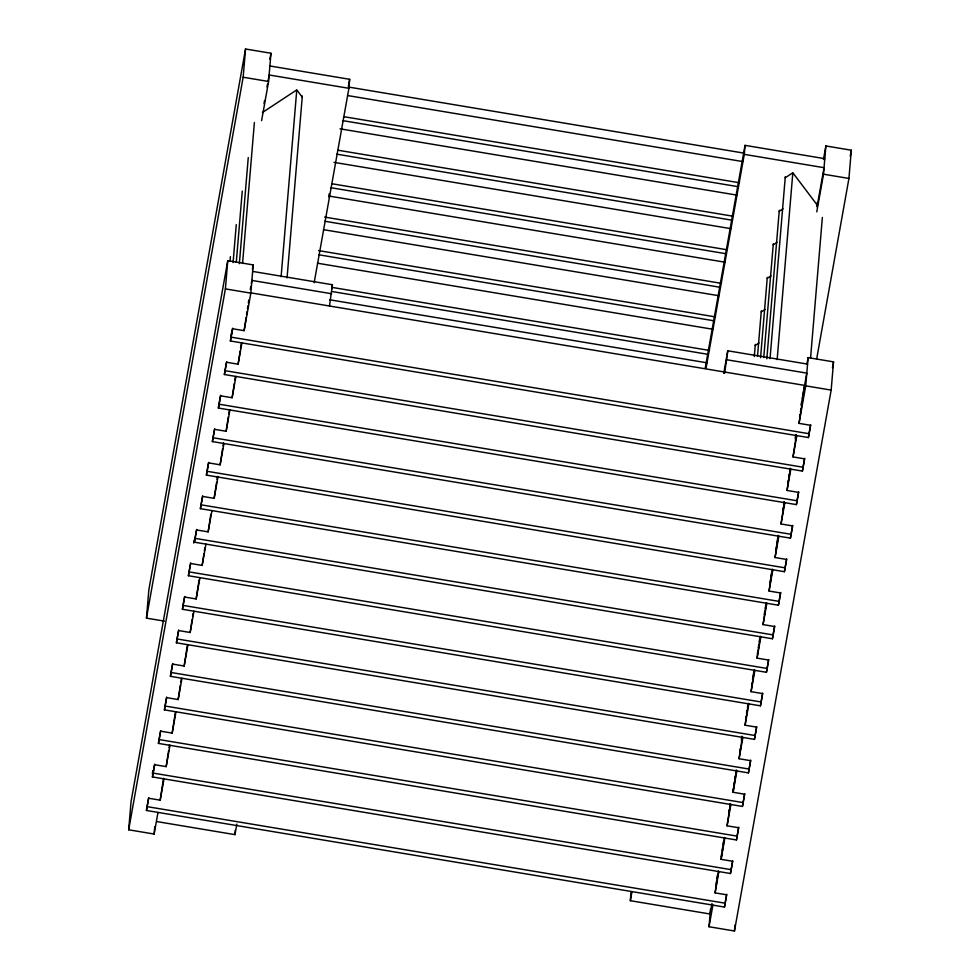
<?xml version="1.0" encoding="UTF-8"?>
<svg xmlns="http://www.w3.org/2000/svg" width="980" height="980" viewBox="0 0 980 980"><rect width="100%" height="100%" fill="white"/><g stroke="black" fill="none" stroke-linecap="round" stroke-linejoin="round"><path stroke-width="1.47" d="M157.988 812.408L154.13 834.041L128.686 829.791L131.063 801.554L227.764 260.656L253.195 264.906L250.831 293.143L244.118 330.664L232.554 328.741L230.374 340.979L808.39 437.546L810.668 424.769M164.419 621.136L146.461 618.135L148.838 589.899L245.539 49L270.97 53.251L268.594 81.487L261.599 120.663M154.13 834.041L154.754 826.618M128.686 829.791L225.388 288.892L227.764 260.656M146.461 618.135L243.163 77.236L245.539 49M230.018 261.231L230.398 256.674M233.093 262.554L236.266 224.653M236.278 262.358L242.268 191.125M239.353 263.681L248.259 157.584M242.55 263.485L254.384 122.537M281.101 276.764L296.744 90.344M156.702 821.558L234.967 834.642L235.335 830.134M287.054 277.916L302.318 96.04M329.513 305.797L332.416 284.739L252.656 271.411M314.163 282.669L348.917 88.31L349.664 79.306L269.904 65.979M711.982 903.474L710.096 914.022L630.336 900.694L631.083 891.69M724.612 373.356L727.785 350.791L807.557 364.119M706.029 368.309L744.286 154.362L745.033 145.358L824.805 158.686M754.294 356.536L755.311 344.409M807.03 363.641L808.108 357.614L833.539 361.865L831.163 390.101L734.461 931L709.03 926.749L710.524 908.913M757.491 356.34L761.313 310.868M760.566 357.663L767.303 277.34M763.751 357.467L773.306 243.8M766.826 358.79L779.296 210.259M770.023 358.607L785.298 176.731M777.14 359.635L792.795 173.215M734.461 931L734.963 925.059M785.201 177.784L792.832 172.762L817.345 205.212L817.577 202.493M808.39 437.546L810.583 425.308L799.019 423.372L805.732 385.851L808.108 357.614M816.769 211.864L823.506 174.195L825.87 145.959L851.314 150.21L848.937 178.446L816.61 359.244M810.534 358.386L822.367 217.425M726.731 894.262L724.465 907.051L146.437 810.472L148.703 797.696M152.365 773.747L152.856 770.501M152.88 773.943L153.346 770.954M732.721 860.722L730.455 873.511L152.427 776.944L154.693 764.155M738.724 827.194L736.446 839.97L158.417 743.404L160.696 730.627M744.714 793.653L742.448 806.442L164.419 709.863L166.686 697.086M750.717 760.125L748.438 772.902L170.41 676.335L172.688 663.546M756.707 726.584L754.441 739.373L176.412 642.794L178.679 630.018M762.697 693.044L760.431 705.833L182.403 609.266L184.681 596.477M768.7 659.516L766.421 672.292L188.405 575.726L190.671 562.937M193.709 543.055L194.15 540.127M774.69 625.975L772.424 638.764L194.395 542.185L196.662 529.408M780.692 592.447L778.414 605.224L200.386 508.657L202.664 495.868M786.683 558.906L784.417 571.695L206.388 475.116L208.654 462.34M792.685 525.366L790.407 538.155L212.378 441.588L214.657 428.799M218.601 406.553L219.067 403.564M798.676 491.838L796.409 504.614L218.381 408.048L220.647 395.259M804.666 458.297L802.399 471.086L224.371 374.507L226.65 361.73M146.437 810.472L148.617 798.235L160.181 800.17L163.525 778.267M231.28 334.988L231.746 332M230.374 340.979L232.64 328.19M152.427 776.944L154.62 764.706L166.171 766.63L168.633 750.57M169.075 747.654L169.516 744.739M158.417 743.404L160.61 731.166L172.174 733.101L175.298 712.656M164.419 709.863L166.612 697.625L178.164 699.561L180.393 684.959M180.847 682.043L181.288 679.128M170.41 676.335L172.603 664.097L184.167 666.02L187.29 645.587M176.412 642.794L178.593 630.557L190.157 632.492L192.166 619.348M192.607 616.432L193.06 613.517M182.403 609.266L184.595 597.028L196.147 598.952L199.05 579.976M188.405 575.726L190.586 563.488L202.15 565.423L203.938 553.737M204.379 550.821L204.82 547.906M194.395 542.185L196.588 529.947L208.14 531.883L210.823 514.365M200.386 508.657L202.578 496.419L214.142 498.342L216.592 482.295M217.033 479.367L217.487 476.452M206.388 475.116L208.569 462.879L220.132 464.814L222.583 448.754M223.036 445.839L223.477 442.911M212.378 441.588L214.571 429.338L226.135 431.274L228.364 416.672M228.806 413.756L229.246 410.841M218.381 408.048L220.561 395.81L232.125 397.745L234.355 383.143M234.796 380.228L235.249 377.3M224.371 374.507L226.564 362.269L238.116 364.205L240.125 351.06M240.578 348.145L241.239 343.772M244.118 330.664L246.127 317.532M246.568 314.605L247.021 311.689M247.462 308.774L247.903 305.846M248.357 302.93L248.798 300.015M716.098 884.168L716.552 881.167M717.017 878.178L717.47 875.189M724.465 907.051L726.645 894.801L715.082 892.878L718.426 870.975M721.182 856.618L721.635 853.617M722.089 850.628L722.554 847.639M723.007 844.638L723.461 841.649M730.455 873.511L732.648 861.273L721.084 859.338L724.428 837.447M728.777 812.604L729.23 809.615M729.696 806.614L730.149 803.625M736.446 839.97L738.638 827.733L727.074 825.809L730.418 803.906M732.942 791.044L733.395 788.043M733.861 785.054L734.314 782.064M734.767 779.063L735.233 776.074M735.686 773.085L736.139 770.084M742.448 806.442L744.629 794.204L733.077 792.269L736.421 770.366M739.851 751.513L740.304 748.524M741.456 741.039L742.142 736.556M748.438 772.902L750.631 760.664L739.067 758.728L742.411 736.838M745.621 719.479L746.074 716.49M746.527 713.489L746.993 710.5M747.446 707.511L747.899 704.51M754.441 739.373L756.621 727.123L745.07 725.2L748.414 703.297M751.611 685.939L752.077 682.95M752.53 679.961L753.902 670.982M760.431 705.833L762.624 693.595L751.06 691.66L754.404 669.769M757.381 653.905L757.834 650.916M758.3 647.915L758.753 644.926M759.206 641.937L759.672 638.936M766.421 672.292L768.614 660.055L757.05 658.131L760.394 636.228M764.29 614.387L764.743 611.385M765.209 608.396L765.662 605.407M772.424 638.764L774.617 626.526L763.053 624.591L766.397 602.688M770.06 582.341L770.513 579.351M770.966 576.363L771.432 573.361M778.414 605.224L780.607 592.986L769.043 591.05L772.387 569.16M776.05 548.812L776.515 545.811M776.969 542.822L778.108 535.337M784.417 571.695L786.597 559.445L775.045 557.522L778.389 535.619M782.738 510.788L783.192 507.787M783.645 504.798L784.11 501.809M790.407 538.155L792.6 525.917L781.036 523.982L784.38 502.091M787.81 483.238L788.275 480.237M788.729 477.248L789.182 474.259M789.647 471.257L790.101 468.269M796.409 504.614L798.59 492.377L787.026 490.453L790.382 468.55M795.417 439.224L795.87 436.235M802.399 471.086L804.592 458.848L793.028 456.913L796.373 435.01M799.582 417.664L800.035 414.663M800.489 411.674L800.954 408.685M801.407 405.683L803.918 389.232M799.019 423.372L804.825 385.422L804.225 387.958M269.892 59.253L270.97 53.251M264.049 103.5L264.588 100.499M267.001 86.987L267.54 83.986M268.067 80.985L269.145 74.982L348.917 88.31M252.387 269.427L253.195 264.906M250.28 289.455L250.819 286.442M251.358 283.428L251.897 280.415L331.657 293.743M160.181 800.17L163.991 778.867M166.171 766.63L169.981 745.339M172.174 733.101L175.984 711.798M178.164 699.561L181.974 678.258M184.167 666.02L187.964 644.73M190.157 632.492L193.967 611.189M196.147 598.952L199.957 577.661M202.15 565.423L205.959 544.12M208.14 531.883L211.95 510.58M214.142 498.342L217.952 477.052M220.132 464.814L223.942 443.511M226.135 431.274L229.933 409.983M232.125 397.745L235.935 376.443M238.116 364.205L241.925 342.902M328.655 196.833L329.194 193.82M348.317 86.84L349.664 79.306M331.608 289.259L332.416 284.739M234.967 834.642L236.842 824.094M705.171 368.345L745.033 145.358M723.742 373.392L727.785 350.791M630.336 900.694L631.953 891.653M823.457 159.471L825.87 145.959M816.708 206.56L817.442 202.48M817.345 205.212L824.045 167.69L744.286 154.362M741.346 739.239L741.885 736.225M795.221 437.913L795.76 434.899M801.138 404.765L801.677 401.751M802.216 398.738L806.797 373.123L727.038 359.795M709.03 926.749L712.901 905.116M715.082 892.878L718.891 871.575M721.084 859.338L724.894 838.047M727.074 825.809L730.884 804.507M733.077 792.269L736.874 770.978M739.067 758.728L742.877 737.438M745.07 725.2L748.867 703.897M751.06 691.66L754.87 670.369M757.05 658.131L760.86 636.829M763.053 624.591L766.862 603.3M769.043 591.05L772.853 569.76M775.045 557.522L778.843 536.219M781.036 523.982L784.845 502.691M787.026 490.453L790.836 469.151M793.028 456.913L796.838 435.61M850.236 156.237L851.314 150.21M832.461 367.892L833.539 361.865M262.432 112.504L296.793 89.891L302.232 97.094M779.21 211.325L783.02 208.814M773.208 244.865L777.03 242.342M767.217 278.394L771.039 275.882M761.227 311.934L765.037 309.423M755.225 345.462L759.047 342.951M348.807 87.097L744.224 153.162M243.163 77.236L268.594 81.487M823.506 174.195L848.937 178.446M347.52 95.538L742.938 161.602M344.078 116.718L739.496 182.77M342.816 120.638L738.234 186.702M340.023 128.821L736.936 195.13M338.088 150.246L731.986 216.053M336.826 154.166L732.232 220.231M334.021 162.349L730.945 228.671M332.098 183.787L725.996 249.594M330.824 187.707L726.241 253.771M329.537 196.147L724.955 262.199M324.588 217.07L721.513 283.379M324.833 221.247L720.239 287.299M323.535 229.675L718.952 295.74M318.598 250.598L715.51 316.92M318.831 254.775L714.249 320.84M317.545 263.216L712.962 329.28M332.22 287.422L709.52 350.448M332.453 291.587L708.246 354.38M329.66 299.77L706.96 362.808M250.427 292.8L805.817 385.593M225.388 288.892L250.831 293.143M805.732 385.851L831.163 390.101M231.268 337.169L809.296 433.748M225.278 370.71L803.294 467.276M219.275 404.238L797.304 500.817M213.285 437.778L791.313 534.345M207.282 471.319L785.311 567.885M201.292 504.847L779.321 601.426M195.29 538.388L773.318 634.954M189.299 571.916L767.328 668.495M183.309 605.456L761.325 702.023M177.307 638.997L755.335 735.564M171.316 672.525L749.345 769.104M165.314 706.066L743.342 802.632M159.324 739.594L737.352 836.173M153.321 773.134L731.35 869.701M147.331 806.675L725.359 903.242"/></g></svg>
